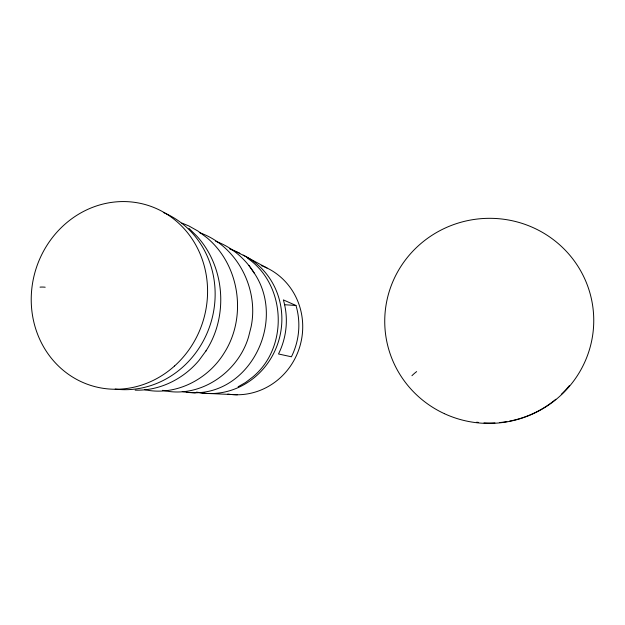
<?xml version="1.0" encoding="UTF-8"?>
<svg xmlns="http://www.w3.org/2000/svg" width="625" height="625" viewBox="0 0 625 625"><rect width="100%" height="100%" fill="white"/><g stroke="black" fill="none" stroke-linecap="round" stroke-linejoin="round"><path stroke-width="0.94" d="M182.242 391.57C245.383 403.547 288.172 324.578 254.602 273.617L254.406 273.328C245.406 258.852 231.797 247.023 215.648 241.266M205.594 351.422L206.055 350.781C228.555 316.078 224.984 266.992 197.031 236.344L188.93 228.312M206.055 350.781L199.141 360.227C183.586 378.938 159.703 390.977 135.148 390.141M238.125 386.766L245.578 382.484L252.797 376.961C288.906 347.164 286.086 284.727 247.523 258.211M187.664 392.406L195.484 392.688L186.906 392.375M204.414 393.297L237.367 394.781M284.383 304.703L295.984 305.492A67.828 64.773 -73.2 0 1 291.422 356.789L278.5 353.984A71.492 67.992 -73 0 0 283.359 299.891L295.984 305.492M205.156 393.375L196.5 392.125M162.688 390.297C199.781 399.133 238.281 372.367 248.594 336.758L251.133 326.703C259.008 288.336 236.844 245.531 199.328 232.586M144.586 389.68C175.531 396.352 208 379.461 224.164 353C247.234 316.914 239.867 264.891 206.625 237.516L197.953 231.062L188.875 225.938L181.867 223.062M229.5 248.75L239.375 253.117M239.898 253.391L231.211 249.305L231.766 249.562M243.164 255.156L266.992 267.992M249.172 265.789L248.945 265.461L254.602 273.617M40.016 287.141A11.883 3.242 9.7 0 1 45.195 287.203M163.367 212.5A92.266 85.703 -72.4 0 1 211.656 320.055A92.266 85.703 -72.4 0 1 115.164 389.07M569.438 385.555A101.906 99.961 -5 0 1 561.312 394.352M555.812 399.266A101.906 99.961 -5 0 1 509.57 421.125M506.852 421.617A101.906 99.961 -5 0 1 499.555 422.57M494.969 422.898A101.906 99.961 -5 0 1 483.969 422.867M478.492 422.414A101.906 99.961 -5 0 1 476.68 422.195M411.93 375.727A12.578 3.883 -39.6 0 1 416.648 371.609M239.617 253.562A72.805 69.133 -73 0 1 278.688 340.758A72.805 69.133 -73 0 1 198.219 392.438M261.219 265.555A66.695 63.766 -73.2 0 1 300.484 344.164A66.695 63.766 -73.2 0 1 227.773 394.062M174.57 365.969A94.461 87.523 -72.4 0 0 151.398 206.547A94.461 87.523 -72.4 0 0 32.242 313.711A94.461 87.523 -72.4 0 0 174.57 365.969M444.359 413.656A104.531 102.531 -5.9 0 0 593.422 312.312A104.531 102.531 -5.9 0 0 429.945 236.656A104.531 102.531 -5.9 0 0 444.359 413.656"/></g></svg>
